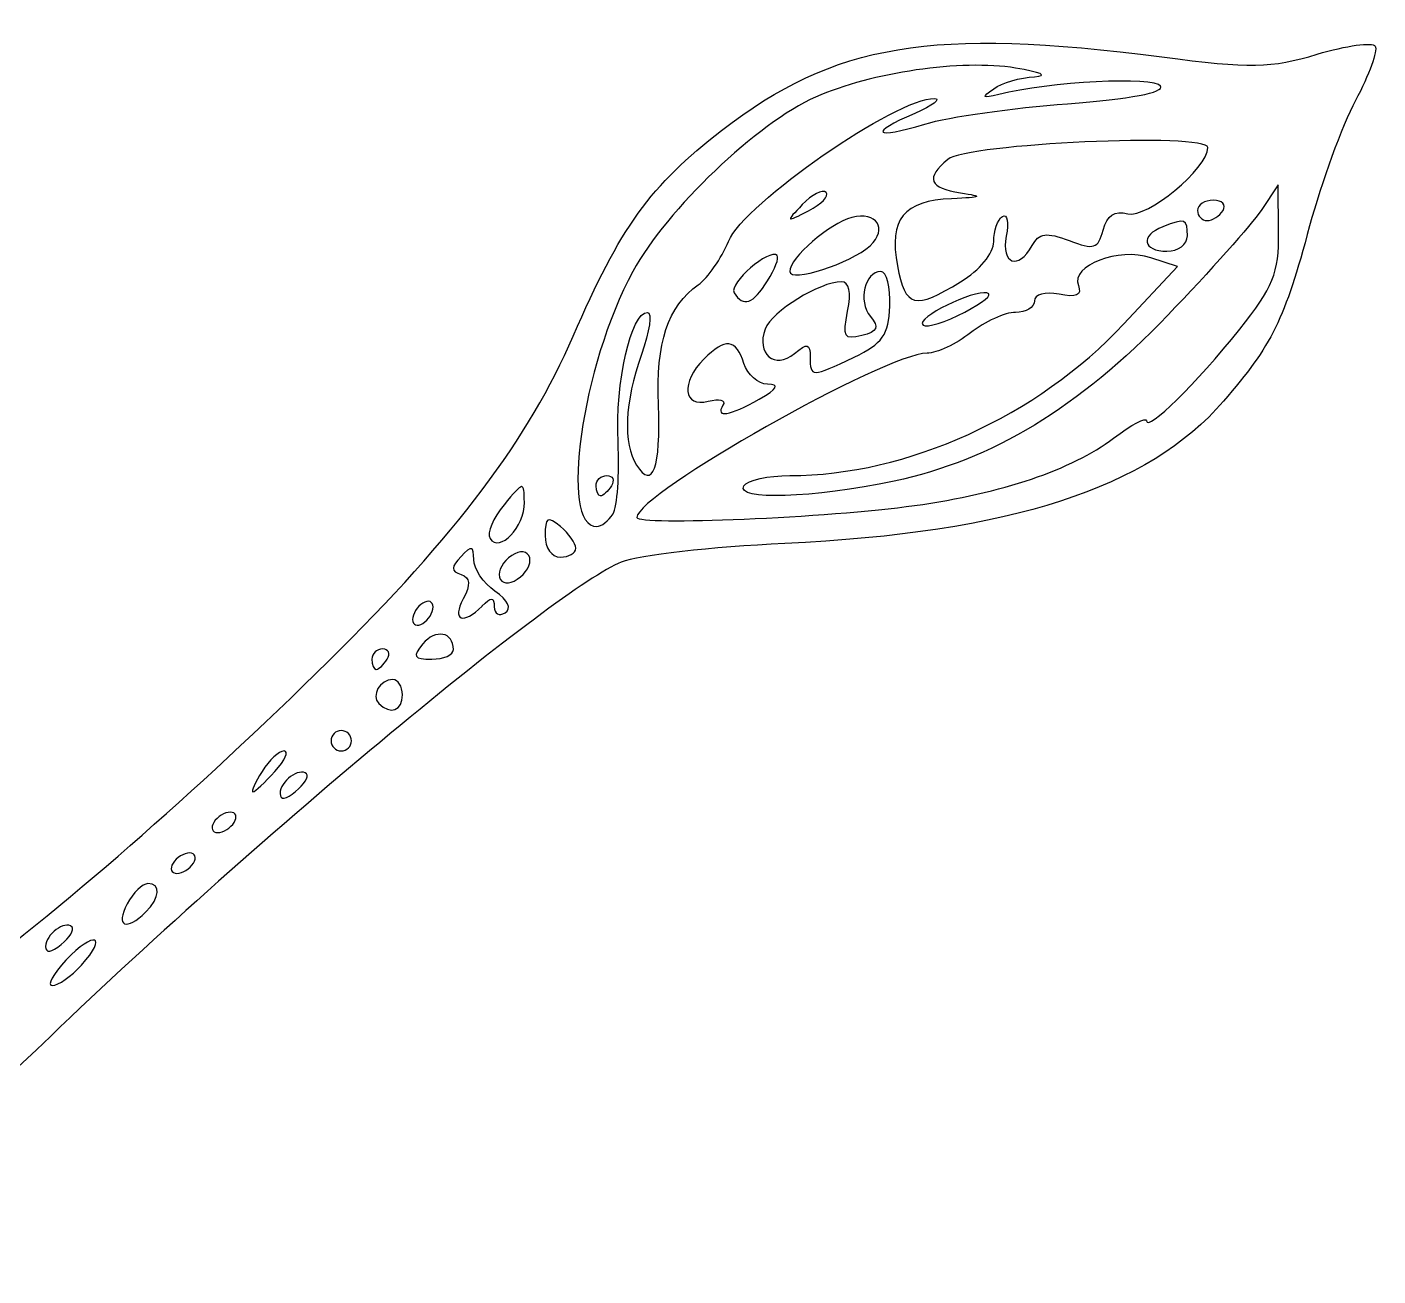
# Model space of a CAD drawing. Extents: x 0 to 45.7, y -0.3 to 36.
# Drawn here: x 36.4 to 45.52, y 4.23 to 12.66 of the extents above; entities that cross this region are included whole.
import ezdxf

# ---------------------------------------------------------------- set-up
doc = ezdxf.new("R2010")
doc.units = 0
doc.layers.add('Image', color=7, linetype='CONTINUOUS')

msp = doc.modelspace()

# ---------------------------------------------------------------- linework, layer by layer
at = {"layer": 'Image', "color": 7}
for points in [[(44.848152, 11.274287), (44.844527, 11.595124), (44.729621, 11.423007)], [(43.802863, 10.65633), (44.16529, 11.043786), (43.985447, 11.103723)], [(41.340746, 10.149307), (41.340751, 10.149408)], [(39.468735, 8.751894), (39.468195, 8.751902)]]:
    msp.add_lwpolyline(points, dxfattribs=at)
for points in [[(41.792483, 11.544662)], [(44.473115, 11.42271)], [(44.232135, 11.250911)], [(42.088957, 11.184492)], [(41.397795, 10.947809)], [(42.700413, 10.940353)], [(42.89107, 10.859448)], [(41.981536, 10.432388)], [(40.239264, 9.564225)], [(39.755041, 9.452187)], [(42.389538, 9.430854)], [(40.353549, 9.374968)], [(40.101548, 9.14274)], [(39.784881, 9.09339)], [(39.137756, 8.74628)], [(38.827931, 8.393915)], [(39.275427, 8.458717)], [(38.931196, 8.152985)], [(38.586993, 7.843093)], [(38.07066, 7.636578)], [(38.283447, 7.618904)], [(37.795205, 7.292431)], [(37.519924, 7.016988)], [(37.196427, 6.686285)], [(36.700047, 6.585968)], [(36.76301, 6.328602)]]:
    msp.add_lwpolyline(points, close=True, dxfattribs=at)
for points in [[(41.086798, 11.962792), (41.851911, 12.551989), (42.503737, 12.660735), (44.059951, 12.458847)], [(45.108323, 12.477104), (45.306287, 12.536225), (45.483127, 12.560537), (45.50127, 12.531147)], [(45.50127, 12.531147), (45.519473, 12.501771), (45.459264, 12.33667), (45.36748, 12.164294)], [(43.071598, 12.383904), (42.706409, 12.443102), (42.097577, 12.354855), (41.721982, 12.188252)], [(44.059951, 12.458847), (44.660387, 12.380951), (44.794394, 12.383272), (45.108323, 12.477104)], [(42.924153, 12.243621), (42.980954, 12.283362), (43.104862, 12.320279), (43.199546, 12.325603)], [(44.051699, 12.262669), (44.011247, 12.3281), (43.295669, 12.290956), (42.958584, 12.205992)], [(43.199546, 12.325603), (43.298492, 12.331212), (43.244131, 12.355961), (43.071598, 12.383904)], [(42.958584, 12.205992), (42.846445, 12.177706), (42.840042, 12.184614), (42.924153, 12.243621)], [(43.42336, 12.143307), (43.846533, 12.174758), (44.07879, 12.218843), (44.051699, 12.262669)], [(41.721982, 12.188252), (41.328096, 12.013566), (40.714891, 11.428968), (40.487738, 11.011621)], [(41.133246, 11.214102), (41.239719, 11.471177), (42.27015, 12.185138), (42.523793, 12.177592)], [(42.523793, 12.177592), (42.573617, 12.176534), (42.513659, 12.13112), (42.390628, 12.077653)], [(42.459465, 12.005914), (42.620395, 12.054079), (43.054151, 12.115883), (43.42336, 12.143307)], [(45.36748, 12.164294), (45.275714, 11.99192), (45.136453, 11.611298), (45.057972, 11.318477)], [(42.390628, 12.077653), (42.075543, 11.940705), (42.112555, 11.902131), (42.459465, 12.005914)], [(40.084181, 10.573253), (40.400152, 11.306182), (40.607785, 11.593907), (41.086798, 11.962792)], [(44.369866, 11.846698), (44.369866, 11.948227), (42.743263, 11.874183), (42.61382, 11.766762)], [(43.829512, 11.40034), (43.959571, 11.366309), (44.369866, 11.705257), (44.369866, 11.846698)], [(42.61382, 11.766762), (42.462087, 11.640836), (42.487987, 11.57334), (42.700413, 11.541154)], [(41.79248, 11.54467), (41.769435, 11.567715), (41.697034, 11.530594), (41.631682, 11.462199)], [(41.673645, 11.420234), (41.762085, 11.465594), (41.81556, 11.521583), (41.792483, 11.544662)], [(42.639998, 11.502175), (42.316502, 11.488787), (42.214865, 11.36324), (42.273711, 11.049586)], [(42.700413, 11.541154), (42.858084, 11.517262), (42.84798, 11.510758), (42.639998, 11.502175)], [(41.631682, 11.462199), (41.518086, 11.343258), (41.519927, 11.341406), (41.673645, 11.420234)], [(42.088957, 11.184492), (42.211883, 11.298848), (42.134407, 11.419628), (41.966315, 11.375683)], [(43.662758, 11.29018), (43.688819, 11.389941), (43.740011, 11.423747), (43.829512, 11.40034)], [(44.729621, 11.423007), (44.66642, 11.328354), (44.383133, 11.010073), (44.100094, 10.715708)], [(44.408332, 11.491555), (44.349319, 11.491555), (44.301008, 11.460577), (44.301008, 11.42271)], [(44.301008, 11.42271), (44.301008, 11.38484), (44.330166, 11.353868), (44.365789, 11.353868)], [(44.365789, 11.353868), (44.401384, 11.353868), (44.449734, 11.384843), (44.473115, 11.42271)], [(44.473115, 11.42271), (44.496531, 11.460577), (44.467479, 11.491555), (44.408332, 11.491555)], [(41.966315, 11.375683), (41.814734, 11.336022), (41.547267, 11.103191), (41.547267, 11.010843)], [(42.924143, 11.211406), (42.924143, 11.285452), (42.950609, 11.362422), (42.983031, 11.382441)], [(42.983031, 11.382441), (43.015424, 11.402496), (43.027307, 11.342348), (43.009463, 11.248812)], [(44.232172, 11.250911), (44.232172, 11.366777), (44.219524, 11.371431), (44.06569, 11.312389)], [(45.057972, 11.318477), (44.888144, 10.684815), (44.805774, 10.517235), (44.475983, 10.134634)], [(43.009463, 11.248812), (42.973432, 11.060286), (43.08969, 11.017754), (43.183379, 11.185185)], [(43.183379, 11.185185), (43.231248, 11.270736), (43.280389, 11.277342), (43.434022, 11.218925)], [(43.434022, 11.218925), (43.601819, 11.155131), (43.629733, 11.163836), (43.662758, 11.29018)], [(44.06569, 11.312389), (43.911856, 11.253361), (43.93035, 11.147643), (44.094448, 11.147643)], [(44.094448, 11.147643), (44.170942, 11.147643), (44.232135, 11.19353), (44.232135, 11.250911)], [(44.58559, 10.62028), (44.811174, 10.902668), (44.851221, 11.002379), (44.848152, 11.274287)], [(40.92913, 10.921144), (40.993641, 10.966988), (41.085496, 11.098799), (41.133246, 11.214102)], [(41.461832, 11.118338), (41.410217, 11.169948), (41.132775, 10.930259), (41.171534, 10.867552)], [(41.547267, 11.010843), (41.547267, 10.932706), (41.960766, 11.065252), (42.088957, 11.184492)], [(42.700397, 10.940347), (42.830043, 11.019397), (42.924143, 11.133388), (42.924143, 11.211406)], [(43.985447, 11.103723), (43.768885, 11.175912), (43.444309, 11.051282), (43.496261, 10.915905)], [(41.397795, 10.947809), (41.447383, 11.027223), (41.476215, 11.103963), (41.461832, 11.118338)], [(42.273711, 11.049586), (42.32671, 10.767074), (42.389755, 10.750932), (42.700413, 10.940353)], [(40.487738, 11.011621), (40.141609, 10.375683), (39.987616, 9.288912), (40.243627, 9.288912)], [(42.162591, 11.009949), (42.052974, 11.009949), (42.006272, 10.810704), (42.091767, 10.707685)], [(42.222731, 10.776565), (42.227678, 10.904933), (42.200506, 11.009949), (42.162591, 11.009949)], [(40.65959, 10.111229), (40.642498, 10.530959), (40.723773, 10.775247), (40.92913, 10.921144)], [(41.171534, 10.867552), (41.233396, 10.767452), (41.299881, 10.791035), (41.397795, 10.947809)], [(41.896663, 10.941107), (41.74953, 10.941107), (41.427, 10.74165), (41.381237, 10.622346)], [(41.937689, 10.741851), (41.963513, 10.871161), (41.949093, 10.941107), (41.896663, 10.941107)], [(42.89107, 10.859448), (42.843887, 10.906645), (42.442238, 10.72682), (42.442238, 10.658497)], [(42.682329, 10.713604), (42.814367, 10.776575), (42.908318, 10.842202), (42.89107, 10.859448)], [(43.365321, 10.856683), (43.270192, 10.874887), (43.199493, 10.855889), (43.199493, 10.811519)], [(43.496261, 10.915905), (43.520973, 10.851476), (43.48274, 10.83422), (43.365321, 10.856683)], [(41.981552, 10.432343), (42.174217, 10.524223), (42.215463, 10.583101), (42.222731, 10.776565)], [(43.199493, 10.811519), (43.199493, 10.769246), (43.141726, 10.734654), (43.07109, 10.734654)], [(40.387593, 9.859654), (40.36796, 10.262901), (40.474699, 10.734575), (40.585739, 10.734575)], [(40.585739, 10.734575), (40.619008, 10.734575), (40.601112, 10.606755), (40.546004, 10.450539)], [(42.033813, 10.57815), (41.915668, 10.54721), (41.903066, 10.568705), (41.937689, 10.741851)], [(42.091767, 10.707685), (42.1526, 10.634385), (42.139829, 10.605879), (42.033813, 10.57815)], [(44.100094, 10.715708), (43.497541, 10.089064), (42.916139, 9.736805), (42.252253, 9.596118)], [(42.442238, 10.658497), (42.442238, 10.625847), (42.550265, 10.650612), (42.682329, 10.713604)], [(43.07109, 10.734654), (43.000467, 10.734654), (42.863926, 10.672694), (42.767665, 10.59696)], [(41.381237, 10.622346), (41.317041, 10.455055), (41.446217, 10.34678), (41.578763, 10.456783)], [(41.547931, 9.633152), (42.338447, 9.633152), (43.219924, 10.033121), (43.802863, 10.65633)], [(42.767665, 10.59696), (42.671373, 10.521238), (42.539268, 10.459273), (42.474056, 10.459273)], [(43.956787, 10.003215), (43.956787, 9.924395), (44.29419, 10.25548), (44.58559, 10.62028)], [(38.431905, 8.380141), (39.294337, 9.230201), (39.787196, 9.884356), (40.084181, 10.573253)], [(41.237484, 10.390354), (41.184847, 10.556193), (41.111357, 10.564209), (40.967013, 10.419839)], [(41.578763, 10.456783), (41.667017, 10.530033), (41.68494, 10.526056), (41.68494, 10.433182)], [(40.546004, 10.450539), (40.431519, 10.126064), (40.41897, 9.850931), (40.511936, 9.703915)], [(42.474056, 10.459273), (42.196283, 10.459273), (40.514614, 9.508157), (40.514614, 9.351047)], [(40.967013, 10.419839), (40.809067, 10.261896), (40.826884, 10.090541), (40.996609, 10.134927)], [(41.68494, 10.433182), (41.68494, 10.295411), (41.694439, 10.295382), (41.981536, 10.432388)], [(41.397009, 10.250238), (41.333308, 10.251032), (41.261505, 10.314635), (41.237484, 10.390354)], [(41.340751, 10.149408), (41.465203, 10.220555), (41.480771, 10.248468), (41.397009, 10.250238)], [(40.996609, 10.134927), (41.072378, 10.154692), (41.117032, 10.142891), (41.095815, 10.108495)], [(41.095815, 10.108495), (41.04035, 10.018759), (41.141945, 10.035698), (41.340746, 10.149307)], [(44.475983, 10.134634), (43.970064, 9.547699), (43.036758, 9.24529), (41.512738, 9.174488)], [(40.511936, 9.703915), (40.621122, 9.531274), (40.676987, 9.685288), (40.65959, 10.111229)], [(43.733058, 9.88461), (43.856097, 9.977304), (43.956787, 10.030673), (43.956787, 10.003215)], [(40.353527, 9.37491), (40.382941, 9.422247), (40.398308, 9.640375), (40.387593, 9.859654)], [(42.389556, 9.430769), (42.985275, 9.514981), (43.451369, 9.672419), (43.733058, 9.88461)], [(39.755041, 9.452176), (39.752395, 9.596451), (39.750596, 9.596213), (39.617717, 9.436592)], [(40.239232, 9.564225), (40.239232, 9.602095), (40.272028, 9.633078), (40.31216, 9.633078)], [(40.31216, 9.633078), (40.352249, 9.633078), (40.365913, 9.602103), (40.342555, 9.564225)], [(42.252253, 9.596118), (41.706557, 9.480474), (41.175386, 9.463784), (41.237468, 9.564304)], [(41.237468, 9.564304), (41.260857, 9.602172), (41.400565, 9.633152), (41.547931, 9.633152)], [(40.26966, 9.49538), (40.252964, 9.49538), (40.239264, 9.526395), (40.239264, 9.564225)], [(40.342555, 9.564225), (40.319166, 9.526358), (40.286344, 9.49538), (40.26966, 9.49538)], [(39.617717, 9.436592), (39.543467, 9.347446), (39.500784, 9.245264), (39.522882, 9.209503)], [(39.522882, 9.209503), (39.585935, 9.107461), (39.757618, 9.286933), (39.755041, 9.452187)], [(40.514614, 9.351047), (40.514588, 9.294741), (41.819513, 9.350253), (42.389538, 9.430854)], [(39.998292, 9.288851), (39.912016, 9.360461), (39.895025, 9.350518), (39.895025, 9.228439)], [(40.243627, 9.288912), (40.274679, 9.288912), (40.324087, 9.327655), (40.353549, 9.374968)], [(39.895025, 9.228439), (39.895025, 9.144449), (39.938943, 9.082325), (39.998292, 9.082325)], [(40.101548, 9.14274), (40.101548, 9.175935), (40.055077, 9.241713), (39.998292, 9.288851)], [(39.413117, 9.065651), (39.413117, 9.158901), (39.39785, 9.162756), (39.327056, 9.087506)], [(39.784881, 9.093456), (39.761359, 9.131522), (39.705704, 9.125124), (39.648694, 9.077819)], [(39.998292, 9.082325), (40.055087, 9.082325), (40.101548, 9.109519), (40.101548, 9.14274)], [(41.512738, 9.174488), (41.020512, 9.151575), (40.523994, 9.094911), (40.409392, 9.048474)], [(40.409392, 9.048474), (39.975749, 8.872783), (37.962459, 7.201681), (36.55352, 5.847961)], [(39.327056, 9.087506), (39.258653, 9.014975), (39.258531, 8.989853), (39.327056, 8.964913)], [(39.555873, 8.852542), (39.477352, 8.907528), (39.413117, 9.003421), (39.413117, 9.065651)], [(39.648694, 9.077819), (39.595703, 9.033811), (39.570219, 8.968856), (39.59211, 8.933439)], [(39.728289, 8.949023), (39.781288, 8.993031), (39.806749, 9.057981), (39.784881, 9.09339)], [(39.327056, 8.964913), (39.389304, 8.942159), (39.393318, 8.897598), (39.341846, 8.801414)], [(39.59211, 8.933439), (39.615658, 8.895373), (39.671285, 8.901736), (39.728289, 8.949023)], [(39.62471, 8.706881), (39.670943, 8.735458), (39.645189, 8.789997), (39.555873, 8.852542)], [(39.068909, 8.772619), (39.031036, 8.749177), (39.000067, 8.699099), (39.000067, 8.66124)], [(39.137756, 8.746267), (39.137756, 8.784136), (39.106742, 8.795955), (39.068909, 8.772619)], [(39.341846, 8.801414), (39.263129, 8.654332), (39.341846, 8.624002), (39.468735, 8.751894)], [(39.468195, 8.751902), (39.532436, 8.816154), (39.550806, 8.815254), (39.550806, 8.747907)], [(39.068909, 8.634887), (39.106774, 8.658329), (39.137756, 8.708418), (39.137756, 8.74628)], [(39.550806, 8.747907), (39.550806, 8.700226), (39.584072, 8.681782), (39.62471, 8.706881)], [(39.000067, 8.66124), (39.000067, 8.62337), (39.031081, 8.611532), (39.068909, 8.634887)], [(39.275427, 8.458701), (39.275427, 8.577967), (39.154251, 8.600026), (39.068277, 8.496446)], [(39.068277, 8.496446), (38.997469, 8.411139), (39.007711, 8.393936), (39.129321, 8.393936)], [(38.797552, 8.462765), (38.757457, 8.462765), (38.724635, 8.43175), (38.724635, 8.393915)], [(38.724635, 8.393915), (38.724635, 8.356042), (38.73834, 8.32507), (38.75503, 8.32507)], [(38.75503, 8.32507), (38.771726, 8.32507), (38.804542, 8.356048), (38.827931, 8.393915)], [(38.827947, 8.393915), (38.851336, 8.431779), (38.837657, 8.462765), (38.797552, 8.462765)], [(39.129321, 8.393936), (39.209681, 8.393936), (39.275427, 8.423093), (39.275427, 8.458717)], [(33.940018, 5.027283), (34.853264, 5.274277), (36.614766, 6.589124), (38.431905, 8.380141)], [(38.866439, 8.256244), (38.779616, 8.256244), (38.717454, 8.148754), (38.772453, 8.093739)], [(38.931196, 8.152985), (38.931196, 8.20978), (38.902073, 8.256244), (38.866439, 8.256244)], [(38.772453, 8.093739), (38.849979, 8.016208), (38.931196, 8.046551), (38.931196, 8.152985)], [(38.518156, 7.911933), (38.480286, 7.911933), (38.449314, 7.880958), (38.449314, 7.843093)], [(38.586993, 7.843093), (38.586993, 7.880963), (38.556016, 7.911933), (38.518156, 7.911933)], [(38.132316, 7.774265), (38.097669, 7.774265), (38.030663, 7.712307), (37.983369, 7.636578)], [(38.07066, 7.636578), (38.139211, 7.712307), (38.166958, 7.774265), (38.132316, 7.774265)], [(38.449314, 7.843093), (38.449314, 7.805229), (38.480289, 7.774246), (38.518156, 7.774246)], [(38.518156, 7.774246), (38.556024, 7.774246), (38.586993, 7.805224), (38.586993, 7.843093)], [(38.283447, 7.618861), (38.235718, 7.666592), (38.105085, 7.569604), (38.105085, 7.486403)], [(37.983369, 7.636578), (37.93608, 7.560851), (37.908343, 7.498888), (37.921726, 7.498888)], [(37.921726, 7.498888), (37.935061, 7.498888), (38.002138, 7.560851), (38.07066, 7.636578)], [(38.210014, 7.50032), (38.26772, 7.548239), (38.300769, 7.601594), (38.283447, 7.618904)], [(38.105085, 7.486403), (38.105085, 7.440751), (38.144585, 7.445956), (38.210014, 7.50032)], [(37.768945, 7.361276), (37.731075, 7.361276), (37.680957, 7.330298), (37.657557, 7.292431)], [(37.795297, 7.292431), (37.818686, 7.330301), (37.80686, 7.361276), (37.768945, 7.361276)], [(37.657557, 7.292431), (37.634195, 7.254566), (37.645969, 7.223597), (37.683804, 7.223597)], [(37.683804, 7.223597), (37.721674, 7.223597), (37.771797, 7.254572), (37.795205, 7.292431)], [(37.493587, 7.085828), (37.455717, 7.085828), (37.405599, 7.05485), (37.382192, 7.016988)], [(37.519913, 7.016988), (37.543355, 7.054858), (37.531555, 7.085828), (37.493587, 7.085828)], [(37.382192, 7.016988), (37.358803, 6.979118), (37.370603, 6.948141), (37.408544, 6.948141)], [(37.408544, 6.948141), (37.446417, 6.948141), (37.496524, 6.979118), (37.519924, 7.016988)], [(37.212646, 6.879042), (37.176129, 6.879042), (37.113054, 6.817093), (37.07252, 6.741358)], [(37.196348, 6.686285), (37.295887, 6.785821), (37.303729, 6.879042), (37.212646, 6.879042)], [(37.07252, 6.741358), (36.99137, 6.589733), (37.066408, 6.556337), (37.196427, 6.686285)], [(36.700047, 6.585973), (36.652271, 6.633702), (36.521685, 6.536713), (36.521685, 6.453512)], [(36.626625, 6.467376), (36.684328, 6.515298), (36.717374, 6.568638), (36.700047, 6.585968)], [(36.76301, 6.328549), (36.947078, 6.531924), (36.848542, 6.563907), (36.659118, 6.362326)], [(36.521685, 6.453512), (36.521685, 6.407863), (36.561146, 6.413065), (36.626625, 6.467376)], [(36.659118, 6.362326), (36.570329, 6.267822), (36.529274, 6.190492), (36.567861, 6.190492)], [(36.567861, 6.190492), (36.606403, 6.190492), (36.694276, 6.252637), (36.76301, 6.328602)], [(36.55352, 5.847961), (35.541905, 4.876007), (34.660245, 4.230589), (34.516846, 4.357034)]]:
    msp.add_open_spline(points, degree=3, dxfattribs=at)

doc.saveas('drawing.dxf')
